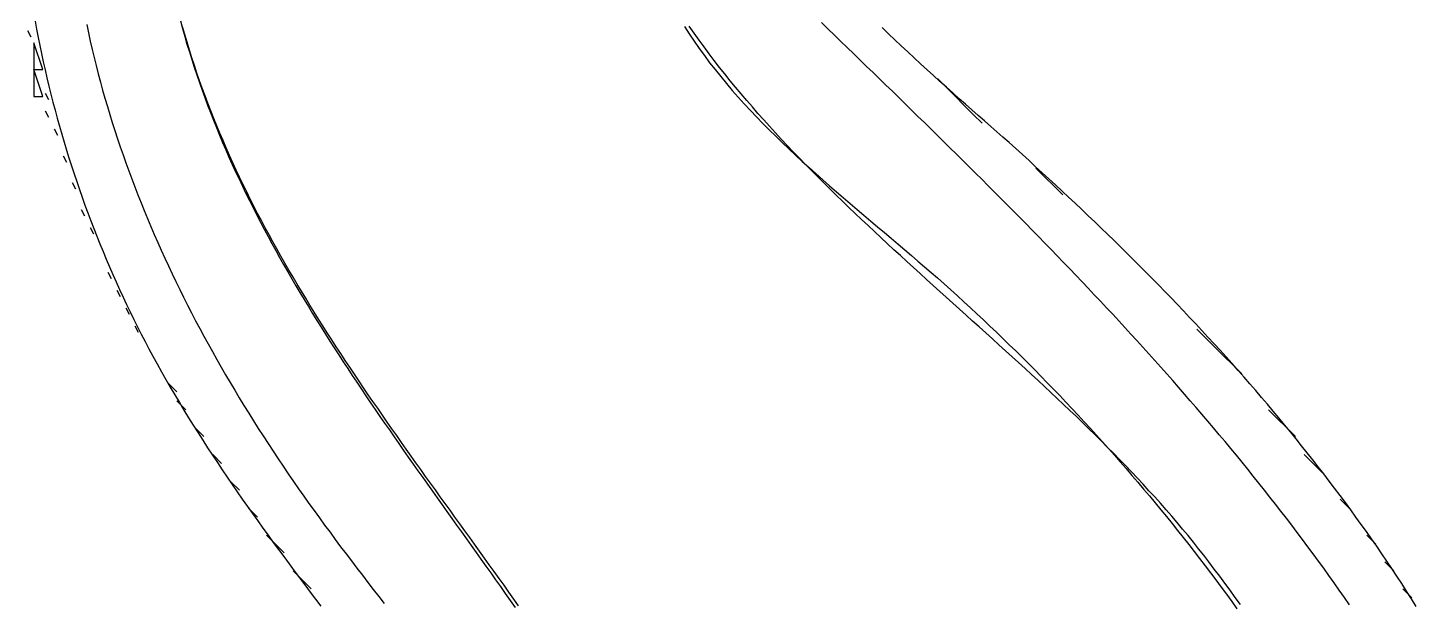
# Model space of a CAD drawing. Extents: x 0 to 2380, y 238 to 1416.
# Drawn here: x 2115.4 to 2270.6, y 1202.2 to 1266.3 of the extents above; entities that cross this region are included whole.
import ezdxf

# ---------------------------------------------------------------- set-up
doc = ezdxf.new("R2010")
doc.units = 0
doc.header["$MEASUREMENT"] = 0
for name, color, linetype in [('C117', 117, 'Continuous'), ('C18', 18, 'Continuous'), ('C250', 250, 'Continuous'), ('C251', 251, 'Continuous'), ('C252', 252, 'Continuous'), ('C253', 253, 'Continuous'), ('C39', 39, 'Continuous')]:
    doc.layers.add(name, color=color, linetype=linetype)

msp = doc.modelspace()

# ---------------------------------------------------------------- linework, layer by layer
at = {"layer": 'C117'}
msp.add_lwpolyline([(2116.07, 1264.65), (2116.07, 1261.65), (2117.07, 1261.65), (2116.07, 1264.65)], dxfattribs=at)
at = {"layer": 'C18'}
for points in [[(2116.21, 1267.06), (2116.38, 1266.15), (2116.55, 1265.24), (2116.74, 1264.33), (2116.93, 1263.43), (2117.12, 1262.52), (2117.33, 1261.62), (2117.54, 1260.72), (2117.76, 1259.81), (2117.98, 1258.91), (2118.21, 1258.02), (2118.45, 1257.12), (2118.69, 1256.22), (2118.94, 1255.33), (2119.2, 1254.44), (2119.46, 1253.55), (2119.73, 1252.66), (2120, 1251.78), (2120.29, 1250.89), (2120.58, 1250.01), (2120.87, 1249.13), (2121.17, 1248.25), (2121.48, 1247.38), (2121.79, 1246.51), (2122.12, 1245.64), (2122.44, 1244.77), (2122.78, 1243.9), (2123.11, 1243.04), (2123.46, 1242.18), (2123.81, 1241.33), (2124.17, 1240.47), (2124.53, 1239.62), (2124.9, 1238.77), (2125.28, 1237.93), (2125.66, 1237.08), (2126.05, 1236.24), (2126.45, 1235.41), (2126.85, 1234.58), (2127.25, 1233.75), (2127.67, 1232.92), (2128.09, 1232.1), (2128.51, 1231.28), (2128.94, 1230.46), (2129.38, 1229.65)], [(2270.58, 1201.69), (2270.04, 1202.54), (2269.5, 1203.39), (2268.95, 1204.23), (2268.4, 1205.07), (2267.85, 1205.91), (2267.29, 1206.74), (2266.73, 1207.57), (2266.16, 1208.4), (2265.59, 1209.22), (2265.01, 1210.04), (2264.43, 1210.85), (2263.84, 1211.67), (2263.25, 1212.48), (2262.66, 1213.28), (2262.06, 1214.09), (2261.46, 1214.89), (2260.85, 1215.69), (2260.24, 1216.48), (2259.63, 1217.27), (2259.01, 1218.06), (2258.39, 1218.85), (2257.77, 1219.63), (2257.14, 1220.41), (2256.51, 1221.19), (2255.87, 1221.96), (2255.23, 1222.73), (2254.59, 1223.5), (2253.94, 1224.27), (2253.29, 1225.03), (2252.64, 1225.79), (2251.98, 1226.55), (2251.33, 1227.3), (2250.66, 1228.05), (2250, 1228.8), (2249.33, 1229.55), (2248.66, 1230.29), (2247.98, 1231.03), (2247.3, 1231.77), (2246.62, 1232.51), (2245.94, 1233.24), (2245.25, 1233.97), (2244.56, 1234.7), (2243.87, 1235.43), (2243.17, 1236.15), (2242.48, 1236.87), (2241.78, 1237.59), (2241.07, 1238.3), (2240.37, 1239.02), (2239.66, 1239.73), (2238.95, 1240.44), (2238.24, 1241.14), (2237.52, 1241.85), (2236.81, 1242.55), (2236.09, 1243.25), (2235.37, 1243.95), (2234.64, 1244.64), (2233.92, 1245.33), (2233.19, 1246.03), (2232.46, 1246.71), (2231.73, 1247.4), (2231, 1248.08), (2230.26, 1248.77), (2229.52, 1249.45), (2228.78, 1250.13), (2228.04, 1250.8), (2227.3, 1251.48), (2226.56, 1252.15), (2225.81, 1252.82), (2225.07, 1253.49), (2224.39, 1254.09), (2223.71, 1254.69), (2223.02, 1255.3), (2222.33, 1255.91), (2221.63, 1256.53), (2220.92, 1257.15), (2220.22, 1257.77), (2219.5, 1258.4), (2218.79, 1259.04), (2218.07, 1259.68), (2217.35, 1260.32), (2216.63, 1260.97), (2215.9, 1261.62), (2215.18, 1262.28), (2214.46, 1262.95), (2213.74, 1263.62), (2213.02, 1264.29), (2212.31, 1264.97), (2211.6, 1265.66), (2210.89, 1266.35)], [(2129.38, 1229.65), (2129.86, 1228.78), (2130.34, 1227.9), (2130.83, 1227.04), (2131.33, 1226.17), (2131.83, 1225.32), (2132.34, 1224.46), (2132.86, 1223.61), (2133.38, 1222.76), (2133.9, 1221.92), (2134.43, 1221.08), (2134.96, 1220.25), (2135.5, 1219.41), (2136.04, 1218.58), (2136.59, 1217.76), (2137.14, 1216.93), (2137.7, 1216.11), (2138.26, 1215.3), (2138.82, 1214.48), (2139.38, 1213.67), (2139.95, 1212.86), (2140.52, 1212.05), (2141.1, 1211.25), (2141.67, 1210.44), (2142.25, 1209.64), (2142.84, 1208.84), (2143.42, 1208.04), (2144.01, 1207.25), (2144.6, 1206.45), (2145.19, 1205.66), (2145.78, 1204.87), (2146.37, 1204.08), (2146.96, 1203.29), (2147.56, 1202.5), (2148.15, 1201.71)]]:
    msp.add_lwpolyline(points, dxfattribs=at)
at = {"layer": 'C250'}
for points in [[(2117.4, 1258.99), (2117.73, 1258.32), (2117.4, 1258.99)], [(2221.07, 1256.65), (2222.07, 1255.65), (2221.07, 1256.65)], [(2246.07, 1232.65), (2247.07, 1231.65), (2246.07, 1232.65)], [(2247.07, 1231.65), (2248.07, 1230.65), (2247.07, 1231.65)], [(2131.07, 1226.65), (2132.07, 1225.65), (2131.07, 1226.65)], [(2134.07, 1221.65), (2135.07, 1220.65), (2134.07, 1221.65)], [(2136.07, 1218.65), (2137.07, 1217.65), (2136.07, 1218.65)], [(2258.07, 1218.65), (2259.07, 1217.65), (2258.07, 1218.65)]]:
    msp.add_lwpolyline(points, dxfattribs=at)
at = {"layer": 'C251'}
for points in [[(2219.07, 1258.65), (2220.07, 1257.65), (2219.07, 1258.65)], [(2220.07, 1257.65), (2221.07, 1256.65), (2220.07, 1257.65)], [(2118.4, 1254.99), (2118.73, 1254.32), (2118.4, 1254.99)], [(2119.4, 1251.99), (2119.73, 1251.32), (2119.4, 1251.99)], [(2229.07, 1249.65), (2230.07, 1248.65), (2229.07, 1249.65)], [(2230.07, 1248.65), (2231.07, 1247.65), (2230.07, 1248.65)], [(2248.07, 1230.65), (2249.07, 1229.65), (2248.07, 1230.65)], [(2249.07, 1229.65), (2250.07, 1228.65), (2249.07, 1229.65)], [(2132.07, 1224.65), (2133.07, 1223.65), (2132.07, 1224.65)], [(2254.07, 1223.65), (2255.07, 1222.65), (2254.07, 1223.65)], [(2255.07, 1222.65), (2256.07, 1221.65), (2255.07, 1222.65)], [(2138.07, 1215.65), (2139.07, 1214.65), (2138.07, 1215.65)], [(2262.07, 1213.65), (2263.07, 1212.65), (2262.07, 1213.65)], [(2140.07, 1212.65), (2141.07, 1211.65), (2140.07, 1212.65)], [(2143.07, 1208.65), (2144.07, 1207.65), (2143.07, 1208.65)], [(2146.07, 1204.65), (2147.07, 1203.65), (2146.07, 1204.65)]]:
    msp.add_lwpolyline(points, dxfattribs=at)
at = {"layer": 'C252'}
for points in [[(2132.46, 1267.11), (2132.7, 1266.24), (2132.94, 1265.36), (2133.19, 1264.5), (2133.46, 1263.63), (2133.72, 1262.77), (2134, 1261.91), (2134.28, 1261.06), (2134.58, 1260.21), (2134.88, 1259.36), (2135.18, 1258.52), (2135.5, 1257.68), (2135.82, 1256.84), (2136.14, 1256.01), (2136.48, 1255.17), (2136.82, 1254.34), (2137.17, 1253.52), (2137.52, 1252.7), (2137.88, 1251.88), (2138.25, 1251.06), (2138.63, 1250.24), (2139.01, 1249.43), (2139.39, 1248.62), (2139.78, 1247.81), (2140.18, 1247.01), (2140.58, 1246.2), (2140.99, 1245.4), (2141.41, 1244.61), (2141.83, 1243.81), (2142.25, 1243.02), (2142.68, 1242.22), (2143.11, 1241.43), (2143.55, 1240.65), (2144, 1239.86), (2144.45, 1239.07), (2144.9, 1238.29), (2145.36, 1237.51), (2145.82, 1236.73), (2146.29, 1235.95), (2146.76, 1235.18), (2147.23, 1234.4), (2147.71, 1233.63), (2148.19, 1232.86), (2148.68, 1232.08), (2149.17, 1231.31), (2149.66, 1230.55), (2150.16, 1229.78), (2150.66, 1229.01), (2151.16, 1228.25), (2151.67, 1227.48), (2152.18, 1226.72), (2152.69, 1225.95), (2153.2, 1225.19), (2153.72, 1224.43), (2154.24, 1223.67), (2154.76, 1222.91), (2155.28, 1222.15), (2155.81, 1221.39), (2156.34, 1220.63), (2156.87, 1219.87), (2157.4, 1219.11), (2157.93, 1218.35), (2158.47, 1217.59), (2159, 1216.83), (2159.54, 1216.08), (2160.08, 1215.32), (2160.62, 1214.56), (2161.16, 1213.8), (2161.7, 1213.04), (2162.24, 1212.28), (2162.79, 1211.52), (2163.33, 1210.76), (2163.87, 1210), (2164.42, 1209.24), (2164.96, 1208.48), (2165.51, 1207.71), (2166.05, 1206.95), (2166.6, 1206.19), (2167.14, 1205.42), (2167.69, 1204.66), (2168.23, 1203.89), (2168.77, 1203.12), (2169.32, 1202.35), (2169.86, 1201.58)], [(2250.93, 1201.88), (2250.35, 1202.68), (2249.78, 1203.48), (2249.19, 1204.28), (2248.61, 1205.07), (2248.01, 1205.86), (2247.41, 1206.65), (2246.84, 1207.39), (2246.26, 1208.13), (2245.67, 1208.87), (2245.08, 1209.6), (2244.47, 1210.33), (2243.86, 1211.05), (2243.25, 1211.77), (2242.62, 1212.48), (2241.99, 1213.2), (2241.35, 1213.91), (2240.71, 1214.61), (2240.06, 1215.32), (2239.41, 1216.02), (2238.75, 1216.72), (2238.08, 1217.41), (2237.41, 1218.1), (2236.73, 1218.79), (2236.05, 1219.48), (2235.37, 1220.17), (2234.68, 1220.85), (2233.98, 1221.53), (2233.29, 1222.21), (2232.59, 1222.89), (2231.88, 1223.56), (2231.17, 1224.24), (2230.46, 1224.91), (2229.74, 1225.58), (2229.03, 1226.25), (2228.31, 1226.92), (2227.58, 1227.59), (2226.86, 1228.25), (2226.13, 1228.92), (2225.4, 1229.58), (2224.67, 1230.25), (2223.94, 1230.91), (2223.21, 1231.57), (2222.47, 1232.24), (2221.74, 1232.9), (2221, 1233.56), (2220.27, 1234.22), (2219.53, 1234.88), (2218.79, 1235.55), (2218.06, 1236.21), (2217.32, 1236.87), (2216.59, 1237.54), (2215.85, 1238.2), (2215.12, 1238.87), (2214.39, 1239.53), (2213.65, 1240.2), (2212.93, 1240.87), (2212.2, 1241.53), (2211.47, 1242.2), (2210.75, 1242.88), (2210.02, 1243.55), (2209.31, 1244.22), (2208.59, 1244.9), (2207.88, 1245.58), (2207.16, 1246.26), (2206.46, 1246.94), (2205.75, 1247.62), (2205.05, 1248.31), (2204.36, 1249), (2203.66, 1249.69), (2202.98, 1250.38), (2202.29, 1251.08), (2201.61, 1251.78), (2200.94, 1252.48), (2200.27, 1253.18), (2199.61, 1253.89), (2198.95, 1254.6), (2198.3, 1255.31), (2197.65, 1256.03), (2197.01, 1256.75), (2196.38, 1257.48), (2195.75, 1258.2), (2195.13, 1258.94), (2194.51, 1259.67), (2193.9, 1260.41), (2193.3, 1261.16), (2192.71, 1261.9), (2192.13, 1262.66), (2191.55, 1263.41), (2190.98, 1264.18), (2190.42, 1264.94), (2189.86, 1265.71), (2189.32, 1266.49)], [(2115.4, 1265.99), (2115.73, 1265.32), (2115.4, 1265.99)], [(2217.07, 1260.65), (2218.07, 1259.65), (2217.07, 1260.65)], [(2218.07, 1259.65), (2219.07, 1258.65), (2218.07, 1259.65)], [(2228.07, 1250.65), (2229.07, 1249.65), (2228.07, 1250.65)], [(2120.4, 1248.99), (2120.73, 1248.32), (2120.4, 1248.99)], [(2121.4, 1245.99), (2121.73, 1245.32), (2121.4, 1245.99)], [(2122.4, 1243.99), (2122.73, 1243.32), (2122.4, 1243.99)], [(2250.07, 1228.65), (2251.07, 1227.65), (2250.07, 1228.65)], [(2256.07, 1221.65), (2257.07, 1220.65), (2256.07, 1221.65)], [(2259.07, 1217.65), (2260.07, 1216.65), (2259.07, 1217.65)], [(2142.07, 1209.65), (2143.07, 1208.65), (2142.07, 1209.65)], [(2265.07, 1209.65), (2266.07, 1208.65), (2265.07, 1209.65)], [(2267.07, 1206.65), (2268.07, 1205.65), (2267.07, 1206.65)], [(2145.07, 1205.65), (2146.07, 1204.65), (2145.07, 1205.65)], [(2269.07, 1203.65), (2270.07, 1202.65), (2269.07, 1203.65)]]:
    msp.add_lwpolyline(points, dxfattribs=at)
at = {"layer": 'C253'}
for points in [[(2116.07, 1261.65), (2116.07, 1258.65), (2117.07, 1258.65), (2116.07, 1261.65)], [(2117.4, 1256.99), (2117.73, 1256.32), (2117.4, 1256.99)], [(2124.4, 1238.99), (2124.73, 1238.32), (2124.4, 1238.99)], [(2125.4, 1236.99), (2125.73, 1236.32), (2125.4, 1236.99)], [(2126.4, 1234.99), (2126.73, 1234.32), (2126.4, 1234.99)], [(2127.4, 1232.99), (2127.73, 1232.32), (2127.4, 1232.99)]]:
    msp.add_lwpolyline(points, dxfattribs=at)
at = {"layer": 'C39'}
for points in [[(2121.99, 1266.67), (2122.18, 1265.75), (2122.39, 1264.83), (2122.6, 1263.91), (2122.82, 1263), (2123.05, 1262.09), (2123.28, 1261.17), (2123.52, 1260.26), (2123.77, 1259.35), (2124.03, 1258.45), (2124.3, 1257.54), (2124.57, 1256.64), (2124.85, 1255.73), (2125.14, 1254.83), (2125.43, 1253.93), (2125.74, 1253.03), (2126.05, 1252.13), (2126.36, 1251.24), (2126.69, 1250.34), (2127.02, 1249.45), (2127.36, 1248.56), (2127.7, 1247.67), (2128.06, 1246.78), (2128.42, 1245.89), (2128.78, 1245), (2129.16, 1244.12), (2129.54, 1243.23), (2129.92, 1242.35), (2130.32, 1241.47), (2130.72, 1240.59), (2131.13, 1239.71), (2131.54, 1238.84), (2131.96, 1237.96), (2132.39, 1237.09), (2132.82, 1236.21), (2133.26, 1235.34), (2133.71, 1234.47), (2134.16, 1233.6), (2134.62, 1232.74), (2135.09, 1231.87), (2135.56, 1231), (2136.04, 1230.14), (2136.53, 1229.28), (2137.02, 1228.42), (2137.51, 1227.56), (2138.02, 1226.7), (2138.53, 1225.84), (2139.04, 1224.99), (2139.56, 1224.13), (2140.09, 1223.28), (2140.62, 1222.43), (2141.16, 1221.57), (2141.71, 1220.72), (2142.26, 1219.88), (2142.81, 1219.03), (2143.37, 1218.18), (2143.94, 1217.34), (2144.51, 1216.49), (2145.09, 1215.65), (2145.66, 1214.83), (2146.24, 1214.01), (2146.82, 1213.19), (2147.4, 1212.38), (2147.99, 1211.57), (2148.58, 1210.76), (2149.18, 1209.96), (2149.77, 1209.15), (2150.37, 1208.35), (2150.98, 1207.55), (2151.58, 1206.76), (2152.19, 1205.96), (2152.8, 1205.16), (2153.41, 1204.37), (2154.02, 1203.58), (2154.63, 1202.79), (2155.25, 1202)], [(2170.26, 1201.74), (2169.72, 1202.51), (2169.17, 1203.28), (2168.63, 1204.04), (2168.08, 1204.81), (2167.53, 1205.57), (2166.98, 1206.33), (2166.44, 1207.09), (2165.89, 1207.86), (2165.34, 1208.62), (2164.79, 1209.38), (2164.24, 1210.14), (2163.69, 1210.9), (2163.14, 1211.66), (2162.6, 1212.42), (2162.05, 1213.17), (2161.5, 1213.93), (2160.96, 1214.69), (2160.41, 1215.45), (2159.87, 1216.21), (2159.32, 1216.97), (2158.78, 1217.73), (2158.24, 1218.48), (2157.7, 1219.24), (2157.17, 1220), (2156.63, 1220.76), (2156.1, 1221.52), (2155.57, 1222.28), (2155.04, 1223.04), (2154.51, 1223.81), (2153.98, 1224.57), (2153.46, 1225.33), (2152.94, 1226.09), (2152.42, 1226.86), (2151.91, 1227.62), (2151.4, 1228.39), (2150.89, 1229.16), (2150.38, 1229.93), (2149.88, 1230.69), (2149.38, 1231.46), (2148.88, 1232.24), (2148.39, 1233.01), (2147.9, 1233.78), (2147.42, 1234.56), (2146.94, 1235.33), (2146.46, 1236.11), (2145.99, 1236.89), (2145.52, 1237.67), (2145.05, 1238.46), (2144.59, 1239.24), (2144.14, 1240.03), (2143.69, 1240.82), (2143.24, 1241.61), (2142.8, 1242.4), (2142.37, 1243.19), (2141.94, 1243.99), (2141.51, 1244.78), (2141.09, 1245.58), (2140.68, 1246.39), (2140.27, 1247.19), (2139.87, 1248), (2139.47, 1248.81), (2139.08, 1249.62), (2138.69, 1250.43), (2138.32, 1251.25), (2137.94, 1252.07), (2137.58, 1252.89), (2137.22, 1253.71), (2136.87, 1254.54), (2136.52, 1255.37), (2136.18, 1256.2), (2135.85, 1257.04), (2135.53, 1257.88), (2135.21, 1258.72), (2134.9, 1259.56), (2134.6, 1260.41), (2134.3, 1261.26), (2134.02, 1262.11), (2133.74, 1262.97), (2133.47, 1263.83), (2133.2, 1264.7), (2132.95, 1265.56), (2132.7, 1266.44)], [(2188.81, 1266.48), (2189.33, 1265.65), (2189.88, 1264.83), (2190.44, 1264.02), (2191.02, 1263.22), (2191.61, 1262.42), (2192.22, 1261.64), (2192.84, 1260.86), (2193.48, 1260.09), (2194.13, 1259.33), (2194.8, 1258.58), (2195.47, 1257.83), (2196.16, 1257.09), (2196.85, 1256.36), (2197.56, 1255.63), (2198.27, 1254.91), (2199, 1254.2), (2199.73, 1253.49), (2200.47, 1252.79), (2201.21, 1252.09), (2201.96, 1251.4), (2202.72, 1250.71), (2203.47, 1250.03), (2204.24, 1249.35), (2205, 1248.68), (2205.77, 1248.01), (2206.54, 1247.35), (2207.31, 1246.69), (2208.08, 1246.03), (2208.85, 1245.38), (2209.61, 1244.73), (2210.38, 1244.08), (2211.14, 1243.44), (2211.9, 1242.8), (2212.66, 1242.16), (2213.41, 1241.52), (2214.15, 1240.89), (2214.89, 1240.26), (2215.63, 1239.62), (2216.35, 1238.99), (2217.07, 1238.37)], [(2263.12, 1201.85), (2262.55, 1202.68), (2261.97, 1203.49), (2261.4, 1204.31), (2260.82, 1205.12), (2260.24, 1205.94), (2259.65, 1206.74), (2259.06, 1207.55), (2258.47, 1208.35), (2257.87, 1209.15), (2257.27, 1209.95), (2256.67, 1210.74), (2256.06, 1211.54), (2255.45, 1212.33), (2254.84, 1213.12), (2254.23, 1213.9), (2253.61, 1214.68), (2252.99, 1215.46), (2252.37, 1216.24), (2251.74, 1217.02), (2251.11, 1217.79), (2250.48, 1218.56), (2249.84, 1219.33), (2249.21, 1220.1), (2248.57, 1220.86), (2247.92, 1221.63), (2247.28, 1222.39), (2246.63, 1223.15), (2245.98, 1223.9), (2245.33, 1224.66), (2244.68, 1225.41), (2244.02, 1226.16), (2243.36, 1226.91), (2242.7, 1227.66), (2242.04, 1228.4), (2241.37, 1229.15), (2240.7, 1229.89), (2240.03, 1230.63), (2239.36, 1231.37), (2238.69, 1232.11), (2238.01, 1232.84), (2237.33, 1233.57), (2236.65, 1234.31), (2235.97, 1235.04), (2235.29, 1235.77), (2234.6, 1236.49), (2233.92, 1237.22), (2233.23, 1237.95), (2232.54, 1238.67), (2231.85, 1239.39), (2231.15, 1240.11), (2230.46, 1240.83), (2229.76, 1241.55), (2229.07, 1242.27), (2228.37, 1242.99), (2227.67, 1243.7), (2226.97, 1244.41), (2226.27, 1245.13), (2225.56, 1245.84), (2224.86, 1246.55), (2224.15, 1247.26), (2223.44, 1247.97), (2222.74, 1248.68), (2222.03, 1249.39), (2221.32, 1250.09), (2220.61, 1250.8), (2219.9, 1251.5), (2219.18, 1252.21), (2218.47, 1252.91), (2217.76, 1253.61), (2217.04, 1254.32), (2216.33, 1255.02), (2215.61, 1255.72), (2214.89, 1256.42), (2214.18, 1257.12), (2213.46, 1257.82), (2212.74, 1258.52), (2212.03, 1259.22), (2211.31, 1259.92), (2210.59, 1260.61), (2209.87, 1261.31), (2209.15, 1262.01), (2208.43, 1262.71), (2207.71, 1263.4), (2206.99, 1264.1), (2206.27, 1264.8), (2205.55, 1265.49), (2204.83, 1266.19), (2204.11, 1266.89)], [(2217.07, 1238.37), (2217.81, 1237.71), (2218.55, 1237.05), (2219.29, 1236.38), (2220.02, 1235.71), (2220.75, 1235.04), (2221.48, 1234.36), (2222.21, 1233.68), (2222.94, 1233), (2223.66, 1232.31), (2224.38, 1231.62), (2225.1, 1230.92), (2225.81, 1230.22), (2226.52, 1229.52), (2227.23, 1228.81), (2227.94, 1228.1), (2228.64, 1227.39), (2229.34, 1226.67), (2230.04, 1225.95), (2230.73, 1225.23), (2231.42, 1224.5), (2232.11, 1223.77), (2232.8, 1223.04), (2233.48, 1222.3), (2234.16, 1221.56), (2234.83, 1220.82), (2235.5, 1220.08), (2236.17, 1219.33), (2236.84, 1218.58), (2237.5, 1217.82), (2238.16, 1217.07), (2238.81, 1216.31), (2239.46, 1215.55), (2240.11, 1214.79), (2240.75, 1214.02), (2241.39, 1213.25), (2242.03, 1212.48), (2242.66, 1211.71), (2243.29, 1210.93), (2243.91, 1210.15), (2244.53, 1209.37), (2245.15, 1208.59), (2245.76, 1207.81), (2246.37, 1207.02), (2246.98, 1206.23), (2247.58, 1205.44), (2248.17, 1204.65)], [(2248.17, 1204.65), (2248.77, 1203.85), (2249.36, 1203.05), (2249.95, 1202.24), (2250.53, 1201.43)]]:
    msp.add_lwpolyline(points, dxfattribs=at)

doc.saveas('drawing.dxf')
